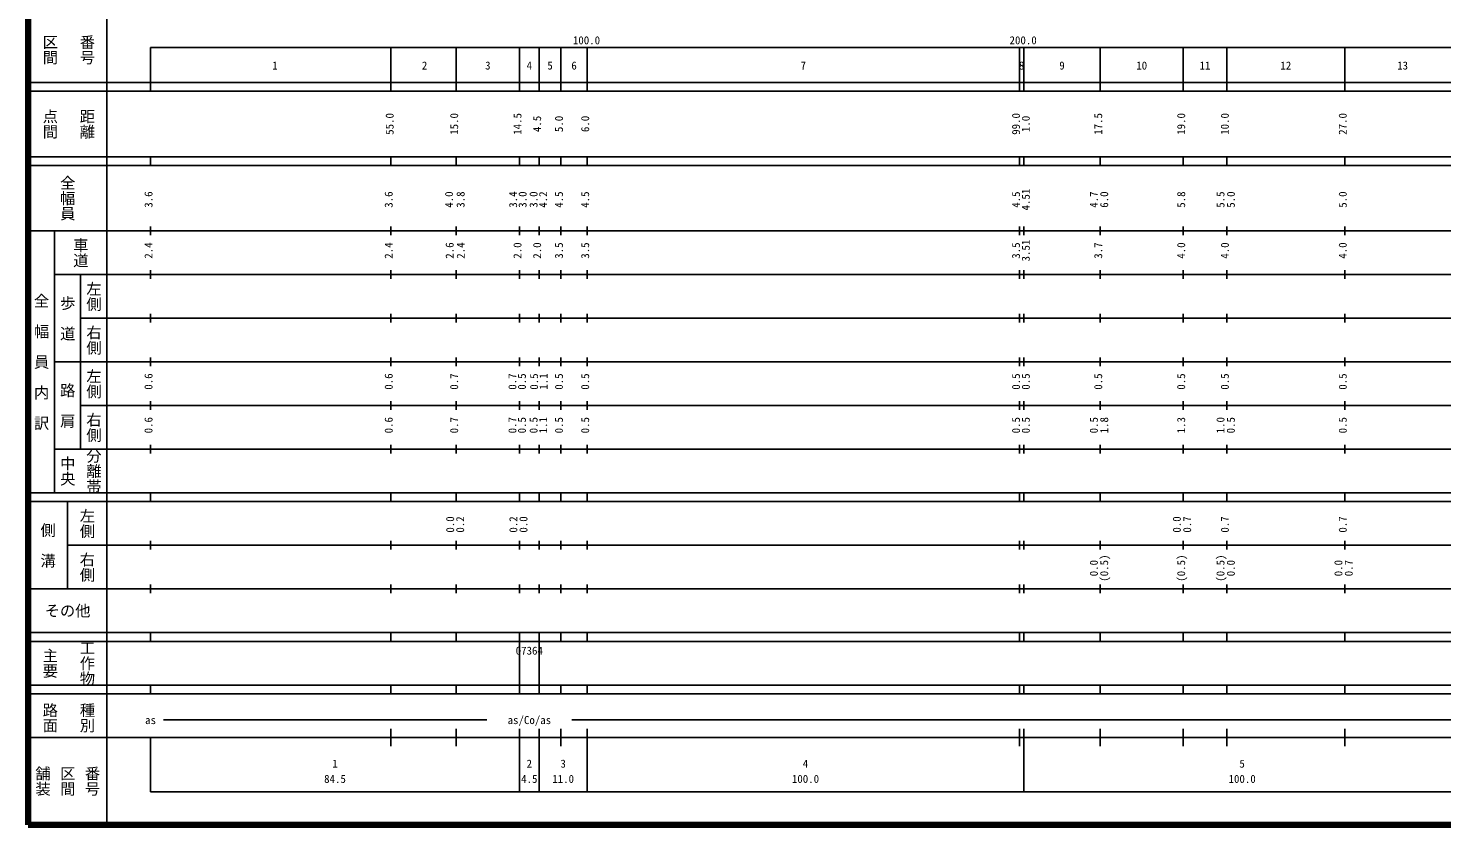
# Model space of a CAD drawing. Units: millimetres on the paper, enlarged 1000 times. Extents: x 40000 to 680000, y 20000 to 380000.
# Drawn here: x 40000 to 363711, y 20000 to 202409 of the extents above; entities that cross this region are included whole.
import ezdxf
from ezdxf.enums import TextEntityAlignment as Align

# ---------------------------------------------------------------- set-up
doc = ezdxf.new("R2010")
doc.units = ezdxf.units.MM
doc.header["$LTSCALE"] = 1000
doc.layers.add('M-TTL', color=2, linetype='Continuous', lineweight=140)
doc.layers.add('M-TTL-BAND', color=7, linetype='Continuous', lineweight=25)
doc.styles.add('@ＭＳ ゴシック', font='')
doc.styles.add('ＭＳ ゴシック', font='')
doc.styles.get('@ＭＳ ゴシック').set_extended_font_data('@MS Gothic')
doc.styles.get('ＭＳ ゴシック').set_extended_font_data('MS Gothic')

msp = doc.modelspace()

# ---------------------------------------------------------------- linework, layer by layer
at = {"layer": 'M-TTL'}
for p, q in [((40000, 380000), (40000, 20000)), ((40000, 20000), (680000, 20000))]:
    msp.add_line(p, q, dxfattribs=at)
at = {"layer": 'M-TTL-BAND'}
for p, q in [((58000, 370000), (58000, 20000)), ((68000, 198000), (579000, 198000)), ((68000, 198000), (68000, 188000)), ((123000, 188000), (123000, 198000)), ((138000, 188000), (138000, 198000)), ((152500, 188000), (152500, 198000)), ((157000, 188000), (157000, 198000)), ((162000, 188000), (162000, 198000)), ((168000, 188000), (168000, 198000)), ((267000, 188000), (267000, 198000)), ((268000, 188000), (268000, 198000)), ((285500, 188000), (285500, 198000)), ((304500, 188000), (304500, 198000)), ((314500, 188000), (314500, 198000)), ((341500, 188000), (341500, 198000)), ((40000, 190000), (579000, 190000)), ((40000, 188000), (579000, 188000)), ((40000, 173000), (579000, 173000)), ((68000, 171000), (68000, 173000)), ((123000, 171000), (123000, 173000)), ((138000, 171000), (138000, 173000)), ((152500, 171000), (152500, 173000)), ((157000, 171000), (157000, 173000)), ((162000, 171000), (162000, 173000)), ((168000, 171000), (168000, 173000)), ((267000, 171000), (267000, 173000)), ((268000, 171000), (268000, 173000)), ((285500, 171000), (285500, 173000)), ((304500, 171000), (304500, 173000)), ((314500, 171000), (314500, 173000)), ((341500, 171000), (341500, 173000)), ((40000, 171000), (579000, 171000)), ((40000, 156000), (579000, 156000)), ((46000, 96000), (46000, 156000)), ((68000, 155000), (68000, 157000)), ((123000, 155000), (123000, 157000)), ((138000, 155000), (138000, 157000)), ((152500, 155000), (152500, 157000)), ((157000, 155000), (157000, 157000)), ((162000, 155000), (162000, 157000)), ((168000, 155000), (168000, 157000)), ((267000, 155000), (267000, 157000)), ((268000, 155000), (268000, 157000)), ((285500, 155000), (285500, 157000)), ((304500, 155000), (304500, 157000)), ((314500, 155000), (314500, 157000)), ((341500, 155000), (341500, 157000)), ((46000, 146000), (579000, 146000)), ((52000, 146000), (52000, 106000)), ((68000, 145000), (68000, 147000)), ((123000, 145000), (123000, 147000)), ((138000, 145000), (138000, 147000)), ((152500, 145000), (152500, 147000)), ((157000, 145000), (157000, 147000)), ((162000, 145000), (162000, 147000)), ((168000, 145000), (168000, 147000)), ((267000, 145000), (267000, 147000)), ((268000, 145000), (268000, 147000)), ((285500, 145000), (285500, 147000)), ((304500, 145000), (304500, 147000)), ((314500, 145000), (314500, 147000)), ((341500, 145000), (341500, 147000)), ((52000, 136000), (579000, 136000)), ((68000, 135000), (68000, 137000)), ((123000, 135000), (123000, 137000)), ((138000, 135000), (138000, 137000)), ((152500, 135000), (152500, 137000)), ((157000, 135000), (157000, 137000)), ((162000, 135000), (162000, 137000)), ((168000, 135000), (168000, 137000)), ((267000, 135000), (267000, 137000)), ((268000, 135000), (268000, 137000)), ((285500, 135000), (285500, 137000)), ((304500, 135000), (304500, 137000)), ((314500, 135000), (314500, 137000)), ((341500, 135000), (341500, 137000)), ((68000, 125000), (68000, 127000)), ((123000, 125000), (123000, 127000)), ((138000, 125000), (138000, 127000)), ((152500, 125000), (152500, 127000)), ((157000, 125000), (157000, 127000)), ((162000, 125000), (162000, 127000)), ((168000, 125000), (168000, 127000)), ((267000, 125000), (267000, 127000)), ((268000, 125000), (268000, 127000)), ((285500, 125000), (285500, 127000)), ((304500, 125000), (304500, 127000)), ((314500, 125000), (314500, 127000)), ((341500, 125000), (341500, 127000)), ((46000, 126000), (579000, 126000)), ((68000, 115000), (68000, 117000)), ((123000, 115000), (123000, 117000)), ((138000, 115000), (138000, 117000)), ((152500, 115000), (152500, 117000)), ((157000, 115000), (157000, 117000)), ((162000, 115000), (162000, 117000)), ((168000, 115000), (168000, 117000)), ((267000, 115000), (267000, 117000)), ((268000, 115000), (268000, 117000)), ((285500, 115000), (285500, 117000)), ((304500, 115000), (304500, 117000)), ((314500, 115000), (314500, 117000)), ((341500, 115000), (341500, 117000)), ((52000, 116000), (579000, 116000)), ((68000, 105000), (68000, 107000)), ((123000, 105000), (123000, 107000)), ((138000, 105000), (138000, 107000)), ((152500, 105000), (152500, 107000)), ((157000, 105000), (157000, 107000)), ((162000, 105000), (162000, 107000)), ((168000, 105000), (168000, 107000)), ((267000, 105000), (267000, 107000)), ((268000, 105000), (268000, 107000)), ((285500, 105000), (285500, 107000)), ((304500, 105000), (304500, 107000)), ((314500, 105000), (314500, 107000)), ((341500, 105000), (341500, 107000)), ((46000, 106000), (579000, 106000)), ((40000, 96000), (579000, 96000)), ((40000, 94000), (579000, 94000)), ((49000, 94000), (49000, 74000)), ((68000, 94000), (68000, 96000)), ((123000, 94000), (123000, 96000)), ((138000, 94000), (138000, 96000)), ((152500, 94000), (152500, 96000)), ((157000, 94000), (157000, 96000)), ((162000, 94000), (162000, 96000)), ((168000, 94000), (168000, 96000)), ((267000, 94000), (267000, 96000)), ((268000, 94000), (268000, 96000)), ((285500, 94000), (285500, 96000)), ((304500, 94000), (304500, 96000)), ((314500, 94000), (314500, 96000)), ((341500, 94000), (341500, 96000)), ((68000, 83000), (68000, 85000)), ((123000, 83000), (123000, 85000)), ((138000, 83000), (138000, 85000)), ((152500, 83000), (152500, 85000)), ((157000, 83000), (157000, 85000)), ((162000, 83000), (162000, 85000)), ((168000, 83000), (168000, 85000)), ((267000, 83000), (267000, 85000)), ((268000, 83000), (268000, 85000)), ((285500, 83000), (285500, 85000)), ((304500, 83000), (304500, 85000)), ((314500, 83000), (314500, 85000)), ((341500, 83000), (341500, 85000)), ((49000, 84000), (579000, 84000)), ((68000, 73000), (68000, 75000)), ((123000, 73000), (123000, 75000)), ((138000, 73000), (138000, 75000)), ((152500, 73000), (152500, 75000)), ((157000, 73000), (157000, 75000)), ((162000, 73000), (162000, 75000)), ((168000, 73000), (168000, 75000)), ((267000, 73000), (267000, 75000)), ((268000, 73000), (268000, 75000)), ((285500, 73000), (285500, 75000)), ((304500, 73000), (304500, 75000)), ((314500, 73000), (314500, 75000)), ((341500, 73000), (341500, 75000)), ((40000, 74000), (579000, 74000)), ((40000, 64000), (579000, 64000)), ((40000, 62000), (579000, 62000)), ((68000, 62000), (68000, 64000)), ((123000, 62000), (123000, 64000)), ((138000, 62000), (138000, 64000)), ((152500, 62000), (152500, 64000)), ((152500, 52000), (152500, 62000)), ((157000, 62000), (157000, 64000)), ((157000, 52000), (157000, 62000)), ((162000, 62000), (162000, 64000)), ((168000, 62000), (168000, 64000)), ((267000, 62000), (267000, 64000)), ((268000, 62000), (268000, 64000)), ((285500, 62000), (285500, 64000)), ((304500, 62000), (304500, 64000)), ((314500, 62000), (314500, 64000)), ((341500, 62000), (341500, 64000)), ((40000, 52000), (579000, 52000)), ((68000, 50000), (68000, 52000)), ((123000, 50000), (123000, 52000)), ((138000, 50000), (138000, 52000)), ((152500, 50000), (152500, 52000)), ((157000, 50000), (157000, 52000)), ((162000, 50000), (162000, 52000)), ((168000, 50000), (168000, 52000)), ((267000, 50000), (267000, 52000)), ((268000, 50000), (268000, 52000)), ((285500, 50000), (285500, 52000)), ((304500, 50000), (304500, 52000)), ((314500, 50000), (314500, 52000)), ((341500, 50000), (341500, 52000)), ((40000, 50000), (579000, 50000)), ((71000, 44000), (145000, 44000)), ((164500, 44000), (566500, 44000)), ((40000, 40000), (579000, 40000)), ((68000, 40000), (68000, 27500)), ((123000, 38000), (123000, 42000)), ((138000, 38000), (138000, 42000)), ((152500, 27500), (152500, 42000)), ((157000, 27500), (157000, 42000)), ((162000, 38000), (162000, 42000)), ((168000, 27500), (168000, 42000)), ((267000, 38000), (267000, 42000)), ((268000, 27500), (268000, 42000)), ((285500, 38000), (285500, 42000)), ((304500, 38000), (304500, 42000)), ((314500, 38000), (314500, 42000)), ((341500, 38000), (341500, 42000)), ((68000, 27500), (579000, 27500))]:
    msp.add_line(p, q, dxfattribs=at)

# ---------------------------------------------------------------- texts
at = {"layer": 'M-TTL-BAND', "style": '@ＭＳ ゴシック'}
for s, p in [('番号', (53500, 197500)), ('区間', (45000, 197500)), ('点間', (45000, 180500)), ('距離', (53500, 180500)), ('全幅員', (49000, 163500)), ('車道', (52000, 151000)), ('左側', (55000, 141000)), ('全\u3000幅\u3000員\u3000内\u3000訳', (43000, 126000)), ('歩\u3000道', (49000, 136000)), ('右側', (55000, 131000)), ('左側', (55000, 121000)), ('路\u3000肩', (49000, 116000)), ('右側', (55000, 111000)), ('中央', (49000, 101000)), ('分離帯', (55000, 101000)), ('左側', (53500, 89000)), ('側\u3000溝', (44500, 84000)), ('右側', (53500, 79000)), ('工作物', (53500, 57000)), ('主要', (45000, 57000)), ('路面', (45000, 44500)), ('種別', (53500, 44500)), ('舗装', (43333, 30000)), ('区間', (49000, 30000)), ('番号', (54667, 30000))]:
    msp.add_text(s, height=2566, rotation=270, dxfattribs=at).set_placement(p, align=Align.MIDDLE_CENTER)
at = {"layer": 'M-TTL-BAND', "style": 'ＭＳ ゴシック'}
for s, p in [('100.0', (167844, 198195)), ('200.0', (267844, 198195)), ('1', (96489, 192405)), ('2', (130756, 192405)), ('3', (145250, 192405)), ('4', (154750, 192405)), ('5', (159500, 192405)), ('6', (165000, 192405)), ('7', (217500, 192405)), ('8', (267500, 192405)), ('9', (276750, 192405)), ('10', (295000, 192405)), ('11', (309500, 192405)), ('12', (328000, 192405)), ('13', (354750, 192405)), ('07364', (154750, 58405)), ('as', (68000, 42500)), ('as/Co', (152893, 42500)), ('1', (110250, 32523)), ('2', (154750, 32523)), ('3', (162500, 32523)), ('4', (218000, 32523)), ('5', (318000, 32523)), ('84.5', (110250, 29033)), ('4.5', (154750, 29033)), ('11.0', (162500, 29033)), ('100.0', (218000, 29033)), ('100.0', (318000, 29033))]:
    msp.add_text(s, height=1833, dxfattribs=at).set_placement(p, align=Align.BOTTOM_CENTER)
for s, p in [('55.0', (124220, 180500)), ('15.0', (139000, 180500)), ('14.5', (153500, 180500)), ('4.5', (158000, 180500)), ('5.0', (163000, 180500)), ('6.0', (169000, 180500)), ('99.0', (267671, 180500)), ('1.0', (269910, 180500)), ('17.5', (286500, 180500)), ('19.0', (305500, 180500)), ('10.0', (315500, 180500)), ('27.0', (342500, 180500)), ('4.51', (269910, 163174)), ('3.6', (69000, 163174)), ('3.6', (124000, 163174)), ('4.0', (137831, 163174)), ('3.8', (140470, 163174)), ('3.4', (152500, 163174)), ('3.0', (154669, 163174)), ('3.0', (157179, 163174)), ('4.2', (159370, 163174)), ('4.5', (163000, 163174)), ('4.5', (169000, 163174)), ('4.5', (267671, 163174)), ('4.7', (285500, 163174)), ('6.0', (287870, 163174)), ('5.8', (305500, 163174)), ('5.5', (314500, 163174)), ('5.0', (316870, 163174)), ('5.0', (342500, 163174)), ('2.4', (69000, 151500)), ('2.4', (124000, 151500)), ('2.6', (137960, 151500)), ('2.4', (140503, 151500)), ('2.0', (153500, 151500)), ('2.0', (158000, 151500)), ('3.5', (163000, 151500)), ('3.5', (169000, 151500)), ('3.5', (267671, 151500)), ('3.51', (269910, 151500)), ('3.7', (286500, 151500)), ('4.0', (305500, 151500)), ('4.0', (315500, 151500)), ('4.0', (342500, 151500)), ('0.6', (69000, 121500)), ('0.6', (124000, 121500)), ('0.7', (139000, 121500)), ('0.7', (152334, 121500)), ('0.5', (154513, 121500)), ('0.5', (157302, 121500)), ('1.1', (159485, 121500)), ('0.5', (163000, 121500)), ('0.5', (169000, 121500)), ('0.5', (267671, 121500)), ('0.5', (269910, 121500)), ('0.5', (286500, 121500)), ('0.5', (305500, 121500)), ('0.5', (315500, 121500)), ('0.5', (342500, 121500)), ('0.6', (69000, 111500)), ('0.6', (124000, 111500)), ('0.7', (139000, 111500)), ('0.7', (152334, 111500)), ('0.5', (154513, 111500)), ('0.5', (157187, 111500)), ('1.1', (159370, 111500)), ('0.5', (163000, 111500)), ('0.5', (169000, 111500)), ('0.5', (267671, 111500)), ('0.5', (269910, 111500)), ('0.5', (285500, 111500)), ('1.8', (287870, 111500)), ('1.3', (305500, 111500)), ('1.0', (314500, 111500)), ('0.5', (316870, 111500)), ('0.5', (342500, 111500)), ('0.0', (138079, 88764)), ('0.2', (140370, 88764)), ('0.2', (152553, 88764)), ('0.0', (154870, 88764)), ('0.0', (304500, 88764)), ('0.7', (306870, 88764)), ('0.7', (315500, 88764)), ('0.7', (342500, 88764)), ('(0.5)', (287870, 78764)), ('(0.5)', (305500, 78764)), ('(0.5)', (314500, 78764)), ('0.0', (285500, 78764)), ('0.0', (316870, 78764)), ('0.0', (341500, 78764)), ('0.7', (343870, 78764))]:
    msp.add_text(s, height=1833, rotation=90, dxfattribs=at).set_placement(p, align=Align.BOTTOM_CENTER)
msp.add_text('その他', height=2566, dxfattribs=at).set_placement((49000, 69000), align=Align.MIDDLE_CENTER)
msp.add_text('/as', height=1833, dxfattribs=at).set_placement((159741, 42500), align=Align.BOTTOM_RIGHT)

doc.saveas('drawing.dxf')
